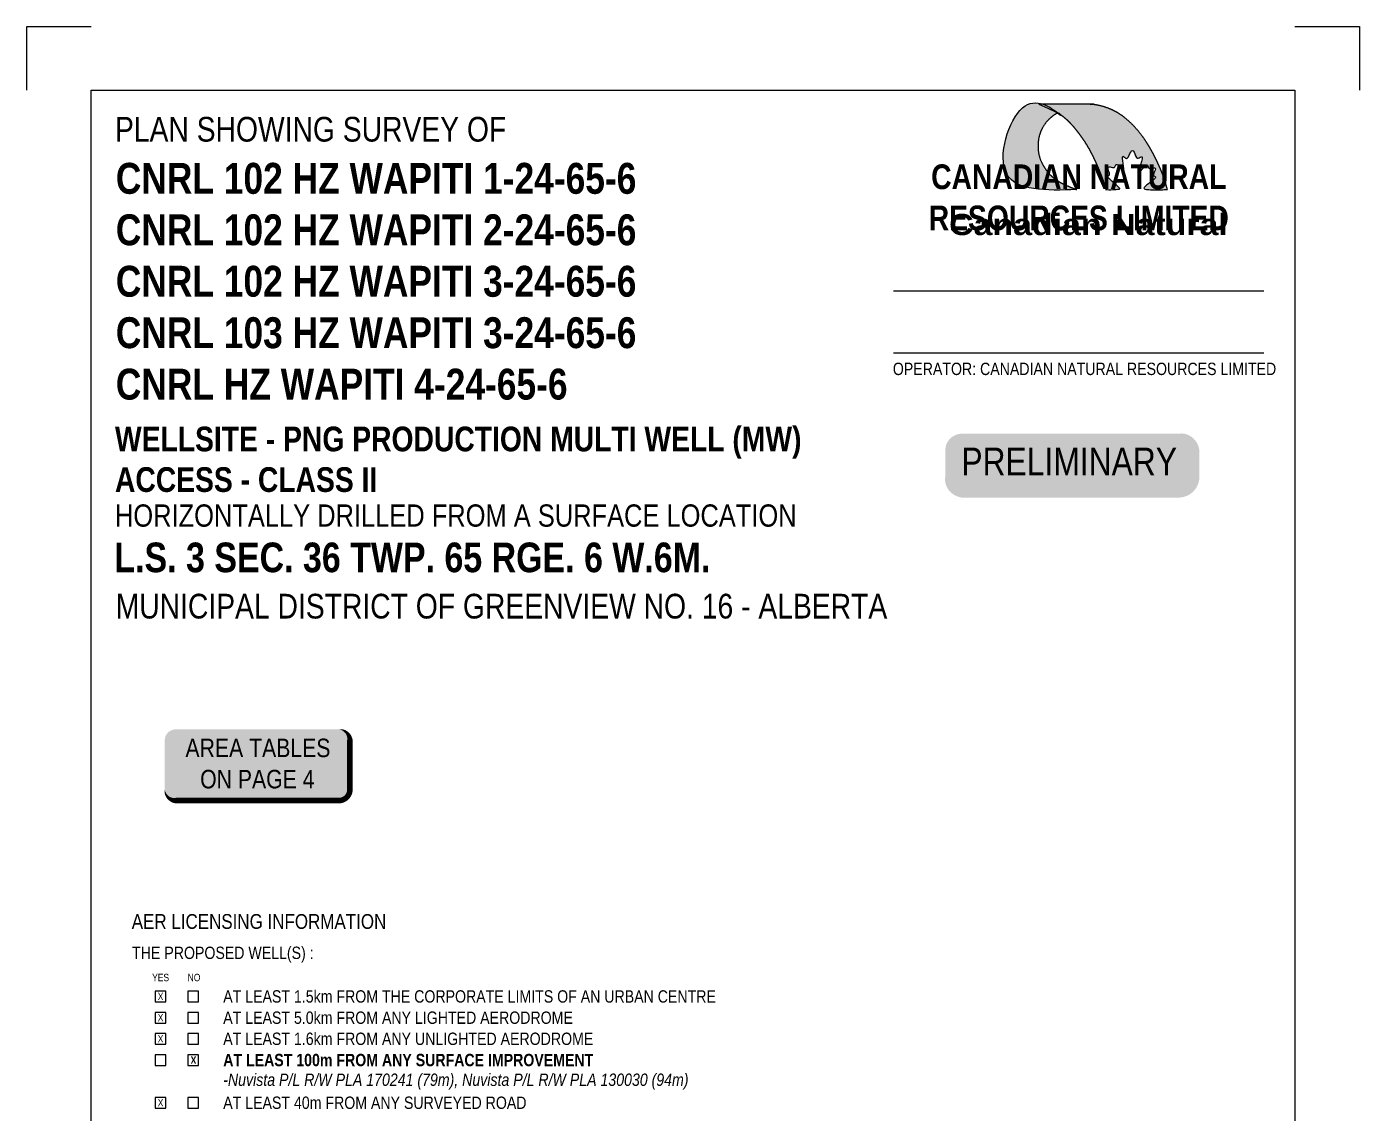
# Paper-space layout '1 of 7' of a CAD drawing. Extents: x -1122 to -42, y -10 to 1768.
# Drawn here: x -1122 to -42, y 888 to 1768 of the extents above; entities that cross this region are included whole.
import ezdxf
from ezdxf.enums import TextEntityAlignment as Align

# ---------------------------------------------------------------- set-up
doc = ezdxf.new("R2010")
doc.units = 0
doc.header["$LTSCALE"] = 5
doc.layers.get('Defpoints').update_dxf_attribs({"color": 9})
for name, color, linetype in [('CG-BORDER', 2, 'Continuous'), ('CG-LOGO', 7, 'Continuous'), ('CG-LOGO-T', 7, 'Continuous'), ('CG-NOTES', 7, 'Continuous'), ('CG-PRELIM', 7, 'Continuous'), ('S-1', 1, 'Continuous'), ('S-2', 2, 'Continuous')]:
    doc.layers.add(name, color=color, linetype=linetype)
doc.styles.add('100L', font='ARIALN.TTF', dxfattribs={"height": 11})
doc.styles.add('240', font='ARIALN.TTF', dxfattribs={"height": 30})
doc.styles.add('80', font='ARIALN.TTF', dxfattribs={"height": 10})
doc.styles.add('80L', font='ARIALN.TTF', dxfattribs={"height": 10})
doc.styles.add('BOLD', font='ARIALNB.TTF')

# ---------------------------------------------------------------- blocks, each defined once
blk = doc.blocks.new('wsborder')
at = {"layer": 'Defpoints'}
for p, q in [((0, 1778), (52.2, 1778)), ((0, 1726.5), (0, 1778)), ((1027.2, 1778), (1079.5, 1778)), ((1079.5, 1778), (1079.5, 1726.5))]:
    blk.add_line(p, q, dxfattribs=at)
at = {"layer": 'S-1'}
for p, q in [((0, 1778), (0, 1778)), ((1079.5, 1778), (1079.5, 1778))]:
    blk.add_line(p, q, dxfattribs=at)
at = {"layer": 'S-2'}
blk.add_lwpolyline([(1027.2, 51.5), (52.2, 51.5), (52.2, 1726.5), (1027.2, 1726.5)], close=True, dxfattribs=at)
at = {"style": '80', "flags": 1}
blk.add_attdef('PAGENUMBER', (52.2, 51.5), '', height=10, rotation=90, dxfattribs=at)
blk = doc.blocks.new('*U110')
h = blk.add_hatch(color=50)
edge = h.paths.add_edge_path()
edge.add_line((-39, -11.5), (39, -11.5))
edge.add_arc((39, -5.5), 6, 270, 360)
edge.add_line((45, -5.5), (45, 4))
edge.add_arc((39, 4), 6, 0, 90)
edge.add_line((39, 10), (-39, 10))
edge.add_arc((-39, 4), 6, 90, 180)
edge.add_line((-45, 4), (-45, -5.5))
edge.add_arc((-39, -5.5), 6, 180, 270)
at = {"flags": 128}
blk.add_lwpolyline([(-39, -11.5, 3, 3, 0), (39, -11.5, 3, 3, 0.414214), (45, -5.5, 3, 3, 0), (45, 4, 3, 0, 0.414214), (39, 10, 0, 0, 0), (-39, 10, 0, 0, 0.414214), (-45, 4, 0, 0, 0), (-45, -5.5, 0, 3, 0.414214)], format="xyseb", close=True, dxfattribs=at)
at = {"style": '80'}
blk.add_attdef('ENTER_TEXT_001', (-26.85, -4.92), '', height=10, dxfattribs=at)
blk = doc.blocks.new('Logo')
h = blk.add_hatch(color=256)
h.dxf.hatch_style = 1
edge = h.paths.add_edge_path()
edge.add_spline(control_points=[(15.2, -52.1), (-13.3, -40.9), (-59.7, -22.9), (-95.1, 25.7), (-108.1, 60.2), (-110.6, 88.1), (-108.3, 122.5), (-92.8, 156.8), (-68.9, 182.7), (-52.8, 192.8), (-45.7, 197.2), (-64.5, 210), (-85.2, 219.2), (-107.3, 224.8), (-185.2, 222.8), (-240.4, 167.7), (-242.4, 89.8), (-244.5, 11.9), (-192.3, -46.1), (-114.5, -52.1), (-71.3, -52.1), (-28, -52.1), (15.2, -52.1)], knot_values=[0, 0, 0, 0, 89.713299, 145.824008, 173.905593, 199.367412, 229.277874, 276.789072, 308.645044, 333.624511, 333.624511, 333.624511, 333.976183, 333.976183, 333.976183, 335.496008, 335.496008, 335.496008, 337.015834, 337.015834, 337.015834, 338.015834, 338.015834, 338.015834, 338.015834], weights=[1, 1, 1, 1, 1, 1, 1, 1, 1, 1, 1, 0.98972, 0.98972, 1, 0.816597, 0.816597, 1, 0.816597, 0.816597, 1, 1, 1, 1], degree=3, periodic=0)
h = blk.add_hatch(color=150)
h.dxf.hatch_style = 1
edge = h.paths.add_edge_path()
edge.add_spline(control_points=[(-107.4, 224.7), (-53, 224.7), (1.5, 224.7), (55.9, 224.7), (61.7, 224.3), (82.4, 222.7), (118.8, 213.1), (162.9, 189.8), (206.9, 149.6), (247.4, 96.4), (276.5, 38.8), (297.8, -10.3), (305.6, -38.7), (309.3, -52.1), (284.2, -52.1), (259.1, -52.1), (234, -52.1), (233.7, -49.6), (233.5, -47.2), (233.2, -44.8), (246.8, -33.9), (260.4, -23.1), (274, -12.3), (270.4, -10.4), (266.8, -8.4), (263.2, -6.5), (266, 2.4), (268.9, 11.3), (271.8, 20.2), (264.6, 18.5), (257.4, 16.8), (250.3, 15.1), (248, 19.9), (245.8, 24.8), (243.5, 29.7), (234.1, 20.9), (224.6, 12), (215.2, 3.2), (220, 21.5), (224.8, 39.8), (229.7, 58.1), (223.6, 54.6), (217.5, 51.2), (211.4, 47.7), (206.1, 58.5), (200.8, 69.3), (195.4, 80), (190.1, 69.3), (184.8, 58.5), (179.4, 47.7), (173.4, 51.2), (167.3, 54.6), (161.2, 58.1), (164.3, 40.3), (167.4, 22.6), (170.6, 4.8), (161.7, 14), (152.7, 23.1), (143.8, 32.3), (141.6, 27.8), (139.3, 23.3), (137, 18.8), (129.9, 20.3), (122.7, 21.8), (115.5, 23.2), (117.8, 14.2), (120.1, 5.1), (122.4, -3.9), (119.1, -5.8), (115.8, -7.7), (112.5, -9.5), (126, -21.4), (139.4, -33.3), (152.9, -45.2), (151.9, -47.5), (151, -49.8), (150.1, -52.1), (136.8, -52.1), (123.5, -52.1), (110.2, -52.1), (108, -44.7), (102, -24.8), (88.6, 10.1), (69.1, 54.4), (47, 95.8), (24.4, 127), (6.1, 151), (-14.5, 173.3), (-33, 188.6), (-44.1, 196.1), (-45.7, 197.2), (-64.6, 210), (-85.3, 219.3), (-107.4, 224.7)], knot_values=[0, 0, 0, 0, 1, 1, 1, 18.371762, 63.424275, 112.794308, 166.370231, 240.682803, 312.324625, 359.404691, 400.849286, 400.849286, 400.849286, 401.849286, 401.849286, 401.849286, 402.849286, 402.849286, 402.849286, 403.849286, 403.849286, 403.849286, 404.849286, 404.849286, 404.849286, 405.849286, 405.849286, 405.849286, 406.849286, 406.849286, 406.849286, 407.849286, 407.849286, 407.849286, 408.849286, 408.849286, 408.849286, 409.849286, 409.849286, 409.849286, 410.849286, 410.849286, 410.849286, 411.849286, 411.849286, 411.849286, 412.849286, 412.849286, 412.849286, 413.849286, 413.849286, 413.849286, 414.849286, 414.849286, 414.849286, 415.849286, 415.849286, 415.849286, 416.849286, 416.849286, 416.849286, 417.849286, 417.849286, 417.849286, 418.849286, 418.849286, 418.849286, 419.849286, 419.849286, 419.849286, 420.849286, 420.849286, 420.849286, 421.849286, 421.849286, 421.849286, 422.849286, 422.849286, 422.849286, 446.069846, 484.901906, 535.02261, 591.382925, 624.968804, 650.617844, 681.942991, 715.969313, 722.064706, 722.064706, 722.064706, 722.42002, 722.42002, 722.42002, 722.42002], weights=[1, 1, 1, 1, 1, 1, 1, 1, 1, 1, 1, 1, 1, 1, 1, 1, 1, 1, 1, 1, 1, 1, 1, 1, 1, 1, 1, 1, 1, 1, 1, 1, 1, 1, 1, 1, 1, 1, 1, 1, 1, 1, 1, 1, 1, 1, 1, 1, 1, 1, 1, 1, 1, 1, 1, 1, 1, 1, 1, 1, 1, 1, 1, 1, 1, 1, 1, 1, 1, 1, 1, 1, 1, 1, 1, 1, 1, 1, 1, 1, 1, 1, 1, 1, 1, 1, 1, 1, 1, 1, 1, 0.989507, 0.989507, 1], degree=3, periodic=0)
blk.add_rational_spline([(15.2, -52.1), (-13.3, -40.9), (-59.7, -22.9), (-95.1, 25.7), (-108.1, 60.2), (-110.6, 88.1), (-108.3, 122.5), (-92.8, 156.8), (-68.9, 182.7), (-52.8, 192.8), (-45.7, 197.2), (-64.5, 210), (-85.2, 219.2), (-107.3, 224.8), (-185.2, 222.8), (-240.4, 167.7), (-242.4, 89.8), (-244.5, 11.9), (-192.3, -46.1), (-114.5, -52.1), (-71.3, -52.1), (-28, -52.1), (15.2, -52.1)], [1, 1, 1, 1, 1, 1, 1, 1, 1, 1, 1, 0.989720462544, 0.989720462544, 1, 0.816597427636, 0.816597427636, 1, 0.816597427636, 0.816597427636, 1, 1, 1, 1], degree=3, knots=[0, 0, 0, 0, 89.713299, 145.824008, 173.905593, 199.367412, 229.277874, 276.789072, 308.645044, 333.624511, 333.624511, 333.624511, 333.976183, 333.976183, 333.976183, 335.496008, 335.496008, 335.496008, 337.015834, 337.015834, 337.015834, 338.015834, 338.015834, 338.015834, 338.015834])
at = {"color": 150}
blk.add_rational_spline([(-107.4, 224.7), (-53, 224.7), (1.5, 224.7), (55.9, 224.7), (61.7, 224.3), (82.4, 222.7), (118.8, 213.1), (162.9, 189.8), (206.9, 149.6), (247.4, 96.4), (276.5, 38.8), (297.8, -10.3), (305.6, -38.7), (309.3, -52.1), (284.2, -52.1), (259.1, -52.1), (234, -52.1), (233.7, -49.6), (233.5, -47.2), (233.2, -44.8), (246.8, -33.9), (260.4, -23.1), (274, -12.3), (270.4, -10.4), (266.8, -8.4), (263.2, -6.5), (266, 2.4), (268.9, 11.3), (271.8, 20.2), (264.6, 18.5), (257.4, 16.8), (250.3, 15.1), (248, 19.9), (245.8, 24.8), (243.5, 29.7), (234.1, 20.9), (224.6, 12), (215.2, 3.2), (220, 21.5), (224.8, 39.8), (229.7, 58.1), (223.6, 54.6), (217.5, 51.2), (211.4, 47.7), (206.1, 58.5), (200.8, 69.3), (195.4, 80), (190.1, 69.3), (184.8, 58.5), (179.4, 47.7), (173.4, 51.2), (167.3, 54.6), (161.2, 58.1), (164.3, 40.3), (167.4, 22.6), (170.6, 4.8), (161.7, 14), (152.7, 23.1), (143.8, 32.3), (141.6, 27.8), (139.3, 23.3), (137, 18.8), (129.9, 20.3), (122.7, 21.8), (115.5, 23.2), (117.8, 14.2), (120.1, 5.1), (122.4, -3.9), (119.1, -5.8), (115.8, -7.7), (112.5, -9.5), (126, -21.4), (139.4, -33.3), (152.9, -45.2), (151.9, -47.5), (151, -49.8), (150.1, -52.1), (136.8, -52.1), (123.5, -52.1), (110.2, -52.1), (108, -44.7), (102, -24.8), (88.6, 10.1), (69.1, 54.4), (47, 95.8), (24.4, 127), (6.1, 151), (-14.5, 173.3), (-33, 188.6), (-44.1, 196.1), (-45.7, 197.2), (-64.6, 210), (-85.3, 219.3), (-107.4, 224.7)], [1, 1, 1, 1, 1, 1, 1, 1, 1, 1, 1, 1, 1, 1, 1, 1, 1, 1, 1, 1, 1, 1, 1, 1, 1, 1, 1, 1, 1, 1, 1, 1, 1, 1, 1, 1, 1, 1, 1, 1, 1, 1, 1, 1, 1, 1, 1, 1, 1, 1, 1, 1, 1, 1, 1, 1, 1, 1, 1, 1, 1, 1, 1, 1, 1, 1, 1, 1, 1, 1, 1, 1, 1, 1, 1, 1, 1, 1, 1, 1, 1, 1, 1, 1, 1, 1, 1, 1, 1, 1, 1, 0.989507006895, 0.989507006895, 1], degree=3, knots=[0, 0, 0, 0, 1, 1, 1, 18.371762, 63.424275, 112.794308, 166.370231, 240.682803, 312.324625, 359.404691, 400.849286, 400.849286, 400.849286, 401.849286, 401.849286, 401.849286, 402.849286, 402.849286, 402.849286, 403.849286, 403.849286, 403.849286, 404.849286, 404.849286, 404.849286, 405.849286, 405.849286, 405.849286, 406.849286, 406.849286, 406.849286, 407.849286, 407.849286, 407.849286, 408.849286, 408.849286, 408.849286, 409.849286, 409.849286, 409.849286, 410.849286, 410.849286, 410.849286, 411.849286, 411.849286, 411.849286, 412.849286, 412.849286, 412.849286, 413.849286, 413.849286, 413.849286, 414.849286, 414.849286, 414.849286, 415.849286, 415.849286, 415.849286, 416.849286, 416.849286, 416.849286, 417.849286, 417.849286, 417.849286, 418.849286, 418.849286, 418.849286, 419.849286, 419.849286, 419.849286, 420.849286, 420.849286, 420.849286, 421.849286, 421.849286, 421.849286, 422.849286, 422.849286, 422.849286, 446.069846, 484.901906, 535.02261, 591.382925, 624.968804, 650.617844, 681.942991, 715.969313, 722.064706, 722.064706, 722.064706, 722.42002, 722.42002, 722.42002, 722.42002], dxfattribs=at)
at = {"insert": (-449, -130.7), "char_height": 68.69, "attachment_point": 1, "style": '80L'}
blk.add_mtext_dynamic_manual_height_columns('\\pi50.796;{\\fArial Black|b0|i0|c0|p34;Canadian Natural}', width=1002.338, gutter_width=45, heights=[0], dxfattribs=at)
blk = doc.blocks.new('CNRL')
at = {"layer": 'CG-NOTES'}
for p, q in [((-325, -147.2), (-25, -147.2)), ((-325, -197.2), (-25, -197.2))]:
    blk.add_line(p, q, dxfattribs=at)
at = {"layer": 'CG-LOGO', "xscale": 0.25, "yscale": 0.25}
blk.add_blockref('Logo', (-180.5, -52.1), dxfattribs=at)
at = {"layer": 'CG-LOGO-T', "insert": (-175, -71.5), "char_height": 20, "attachment_point": 5, "style": '100L'}
blk.add_mtext_dynamic_manual_height_columns('{\\fArial Narrow|b1|i0|c0|p34;CANADIAN NATURAL RESOURCES LIMITED}', width=306.698, gutter_width=55, heights=[0], dxfattribs=at)
at = {"layer": 'CG-NOTES', "insert": (-325.6, -205.3), "char_height": 10, "width": 310.045, "attachment_point": 1, "style": '80'}
blk.add_mtext('{\\fArial Narrow|b0|i0|c0|p34;OPERATOR: CANADIAN NATURAL RESOURCES LIMITED}', dxfattribs=at)
blk = doc.blocks.new('*U163')
at = {"insert": (0, 0), "char_height": 20, "width": 555.166, "attachment_point": 4, "style": 'BOLD'}
blk.add_mtext('WELLSITE - PNG PRODUCTION MULTI WELL (MW)', dxfattribs=at)
blk = doc.blocks.new('*U164')
at = {"insert": (0, 0), "char_height": 20, "width": 276.317, "attachment_point": 4, "style": 'BOLD'}
blk.add_mtext('ACCESS - CLASS II', dxfattribs=at)
blk = doc.blocks.new('*U165')
at = {"layer": 'CG-NOTES', "insert": (0, 0), "char_height": 18, "width": 569.03, "attachment_point": 1, "style": '80'}
blk.add_mtext('HORIZONTALLY DRILLED FROM A SURFACE LOCATION', dxfattribs=at)
blk = doc.blocks.new('*U123')
at = {"layer": 'CG-NOTES', "style": '240'}
blk.add_text('MUNICIPAL DISTRICT OF GREENVIEW NO. 16 - ALBERTA', height=20, dxfattribs=at).set_placement((0, 0), align=Align.MIDDLE_LEFT)
blk = doc.blocks.new('*U112')
for points in [[(0, 0), (8.6, 0), (8.6, 8.6), (0, 8.6)], [(26.4, 0), (35, 0), (35, 8.6), (26.4, 8.6)]]:
    blk.add_lwpolyline(points, close=True)
at = {"insert": (1.5, 7.4), "char_height": 6, "attachment_point": 1, "style": '80'}
blk.add_mtext_dynamic_manual_height_columns('\\pi0.43422;X', width=5.379, gutter_width=50, heights=[0], dxfattribs=at)
at = {"layer": 'CG-NOTES', "insert": (55, 4.3), "char_height": 10, "width": 398.557, "attachment_point": 4, "style": '80'}
blk.add_mtext('AT LEAST 1.5km FROM THE CORPORATE LIMITS OF AN URBAN CENTRE', dxfattribs=at)
blk = doc.blocks.new('*U113')
for points in [[(0, 0), (8.6, 0), (8.6, 8.6), (0, 8.6)], [(26.4, 0), (35, 0), (35, 8.6), (26.4, 8.6)]]:
    blk.add_lwpolyline(points, close=True)
at = {"insert": (1.5, 7.4), "char_height": 6, "attachment_point": 1, "style": '80'}
blk.add_mtext_dynamic_manual_height_columns('\\pi0.43422;X', width=5.379, gutter_width=50, heights=[0], dxfattribs=at)
at = {"layer": 'CG-NOTES', "insert": (55, 4.3), "char_height": 10, "width": 282.739, "attachment_point": 4, "style": '80'}
blk.add_mtext('AT LEAST 5.0km FROM ANY LIGHTED AERODROME', dxfattribs=at)
blk = doc.blocks.new('*U114')
for points in [[(0, 0), (8.6, 0), (8.6, 8.6), (0, 8.6)], [(26.4, 0), (35, 0), (35, 8.6), (26.4, 8.6)]]:
    blk.add_lwpolyline(points, close=True)
at = {"insert": (1.5, 7.4), "char_height": 6, "attachment_point": 1, "style": '80'}
blk.add_mtext_dynamic_manual_height_columns('\\pi0.43422;X', width=5.379, gutter_width=50, heights=[0], dxfattribs=at)
at = {"layer": 'CG-NOTES', "insert": (55, 4.3), "char_height": 10, "width": 299.273, "attachment_point": 4, "style": '80'}
blk.add_mtext('AT LEAST 1.6km FROM ANY UNLIGHTED AERODROME', dxfattribs=at)
blk = doc.blocks.new('*U166')
for points in [[(0, 0), (8.6, 0), (8.6, 8.6), (0, 8.6)], [(26.4, 0), (35, 0), (35, 8.6), (26.4, 8.6)]]:
    blk.add_lwpolyline(points, close=True)
at = {"color": 240, "insert": (28.2, 7.3), "char_height": 6, "attachment_point": 1, "style": '80'}
blk.add_mtext_dynamic_manual_height_columns('\\pi0.40147;{\\fArial Narrow|b1|i0|c0|p34;X}', width=5.379, gutter_width=50, heights=[0], dxfattribs=at)
at = {"layer": 'CG-NOTES', "insert": (55, 4.3), "char_height": 10, "width": 370.629, "attachment_point": 4, "style": '80'}
blk.add_mtext('{\\fArial Narrow|b1|i0|c0|p34;\\C240;AT LEAST 100m FROM ANY SURFACE IMPROVEMENT}', dxfattribs=at)
blk = doc.blocks.new('*U117')
for points in [[(0, 0), (8.6, 0), (8.6, 8.6), (0, 8.6)], [(26.4, 0), (35, 0), (35, 8.6), (26.4, 8.6)]]:
    blk.add_lwpolyline(points, close=True)
at = {"insert": (1.5, 7.4), "char_height": 6, "attachment_point": 1, "style": '80'}
blk.add_mtext_dynamic_manual_height_columns('\\pi0.43422;X', width=5.379, gutter_width=50, heights=[0], dxfattribs=at)
at = {"layer": 'CG-NOTES', "insert": (55, 4.3), "char_height": 10, "width": 245.16, "attachment_point": 4, "style": '80'}
blk.add_mtext('AT LEAST 40m FROM ANY SURVEYED ROAD', dxfattribs=at)
blk = doc.blocks.new('*U175')
h = blk.add_hatch(color=254)
edge = h.paths.add_edge_path()
edge.add_line((-44, -20), (44, -20))
edge.add_arc((44, -14), 6, 270, 360)
edge.add_line((50, -14), (50, 12.5))
edge.add_arc((44, 12.5), 6, 0, 90)
edge.add_line((44, 18.5), (-44, 18.5))
edge.add_arc((-44, 12.5), 6, 90, 180)
edge.add_line((-50, 12.5), (-50, -14))
edge.add_arc((-44, -14), 6, 180, 270)
at = {"color": 1, "flags": 128}
blk.add_lwpolyline([(-44, -20, 3, 3, 0), (44, -20, 3, 3, 0.414214), (50, -14, 3, 3, 0), (50, 12.5, 3, 0, 0.414214), (44, 18.5, 0, 0, 0), (-44, 18.5, 0, 0, 0.414214), (-50, 12.5, 0, 0, 0), (-50, -14, 0, 3, 0.414214)], format="xyseb", close=True, dxfattribs=at)
blk.add_lwpolyline([(-40, -7.17, 0, 10, 0), (0, 0, 5, 5, 0)], format="xyseb", dxfattribs=at)
at = {"color": 1, "style": '80'}
blk.add_attdef('ENTER_TEXT_001', (-35.99, -5), '', height=10, dxfattribs=at)

psp = doc.layouts.new('1 of 7')

# ---------------------------------------------------------------- block references
for name, p in [('CNRL', (-94.6, 1701.4)), ('*U163', (-1050.3, 1431.3)), ('*U164', (-1050.3, 1401.3)), ('*U165', (-1050.3, 1381.3)), ('*U123', (-1049.7, 1298.9))]:
    psp.add_blockref(name, p)
ref = psp.add_blockref('*U175', (-935, 1171.4), dxfattribs=dict(xscale=1.5, yscale=1.5, zscale=1.5))
ref.add_attrib('ENTER_TEXT_001', 'AREA TABLES', (-993.2, 1176.6), dxfattribs={"color": 1, "height": 15, "style": '80'})
ref.add_attrib('ENTER_TEXT_002', 'ON PAGE 4', (-981.3, 1151.3), dxfattribs={"color": 1, "height": 15, "style": '80'})
at = {"layer": 'CG-BORDER'}
psp.add_blockref('wsborder', (-1121.8, -9.7), dxfattribs=at)
at = {"layer": 'CG-NOTES'}
for name, p in [('*U112', (-1017.6, 978.4)), ('*U113', (-1017.6, 961.2)), ('*U114', (-1017.6, 944.1)), ('*U166', (-1017.6, 926.9)), ('*U117', (-1017.6, 892.3))]:
    psp.add_blockref(name, p, dxfattribs=at)
at = {"layer": 'CG-PRELIM'}
ref = psp.add_blockref('*U110', (-276.5, 1416.1), dxfattribs=dict(at, xscale=2.249999999999999, yscale=2.249999999999999, zscale=2.249999999999999))
ref.add_attrib('ENTER_TEXT_001', 'PRELIMINARY', (-364.7, 1404.8), dxfattribs={"layer": '0', "height": 22.5, "style": '80'})

# ---------------------------------------------------------------- texts
at = {"layer": 'CG-NOTES', "color": 14, "style": '80'}
psp.add_text('AER LICENSING INFORMATION', height=12, dxfattribs=at).set_placement((-1036.7, 1037.5))
at = {"layer": 'CG-NOTES', "style": '80'}
psp.add_text('THE PROPOSED WELL(S) :', height=10, dxfattribs=at).set_placement((-1036.4, 1013.1))
for s, insert, char_height, width, attachment_point in [('PLAN SHOWING SURVEY OF', (-1050.3, 1695.2), 20, 641.493, 1), ('YES', (-1020.2, 1001.1), 6, 25.776, 1), ('NO', (-991.4, 1001.1), 6, 25.776, 1), ('{\\fArial Narrow|b0|i1|c0|p34;\\C240;-Nuvista P/L R/W PLA 170241 (79m), Nuvista P/L R/W PLA 130030 (94m)}', (-962.6, 913.8), 10, 505.323, 4)]:
    psp.add_mtext(s, dxfattribs=dict(at, insert=insert, char_height=char_height, width=width, attachment_point=attachment_point))
at = {"layer": 'CG-NOTES', "color": 14}
for s, insert, char_height, width, attachment_point, style in [('{\\fArial Narrow|b1|i0|c0|p34;CNRL 102 HZ WAPITI 1-24-65-6\\PCNRL 102 HZ WAPITI 2-24-65-6\\PCNRL 102 HZ WAPITI 3-24-65-6\\PCNRL 103 HZ WAPITI 3-24-65-6\\PCNRL HZ WAPITI 4-24-65-6}', (-1049.6, 1561.9), 25, 655.163, 4, '80'), ('L.S. 3 SEC. 36 TWP. 65 RGE. 6 W.6M.', (-1050.8, 1350.4), 24, 557.151, 1, 'BOLD')]:
    psp.add_mtext(s, dxfattribs=dict(at, insert=insert, char_height=char_height, width=width, attachment_point=attachment_point, style=style))

doc.saveas('drawing.dxf')
